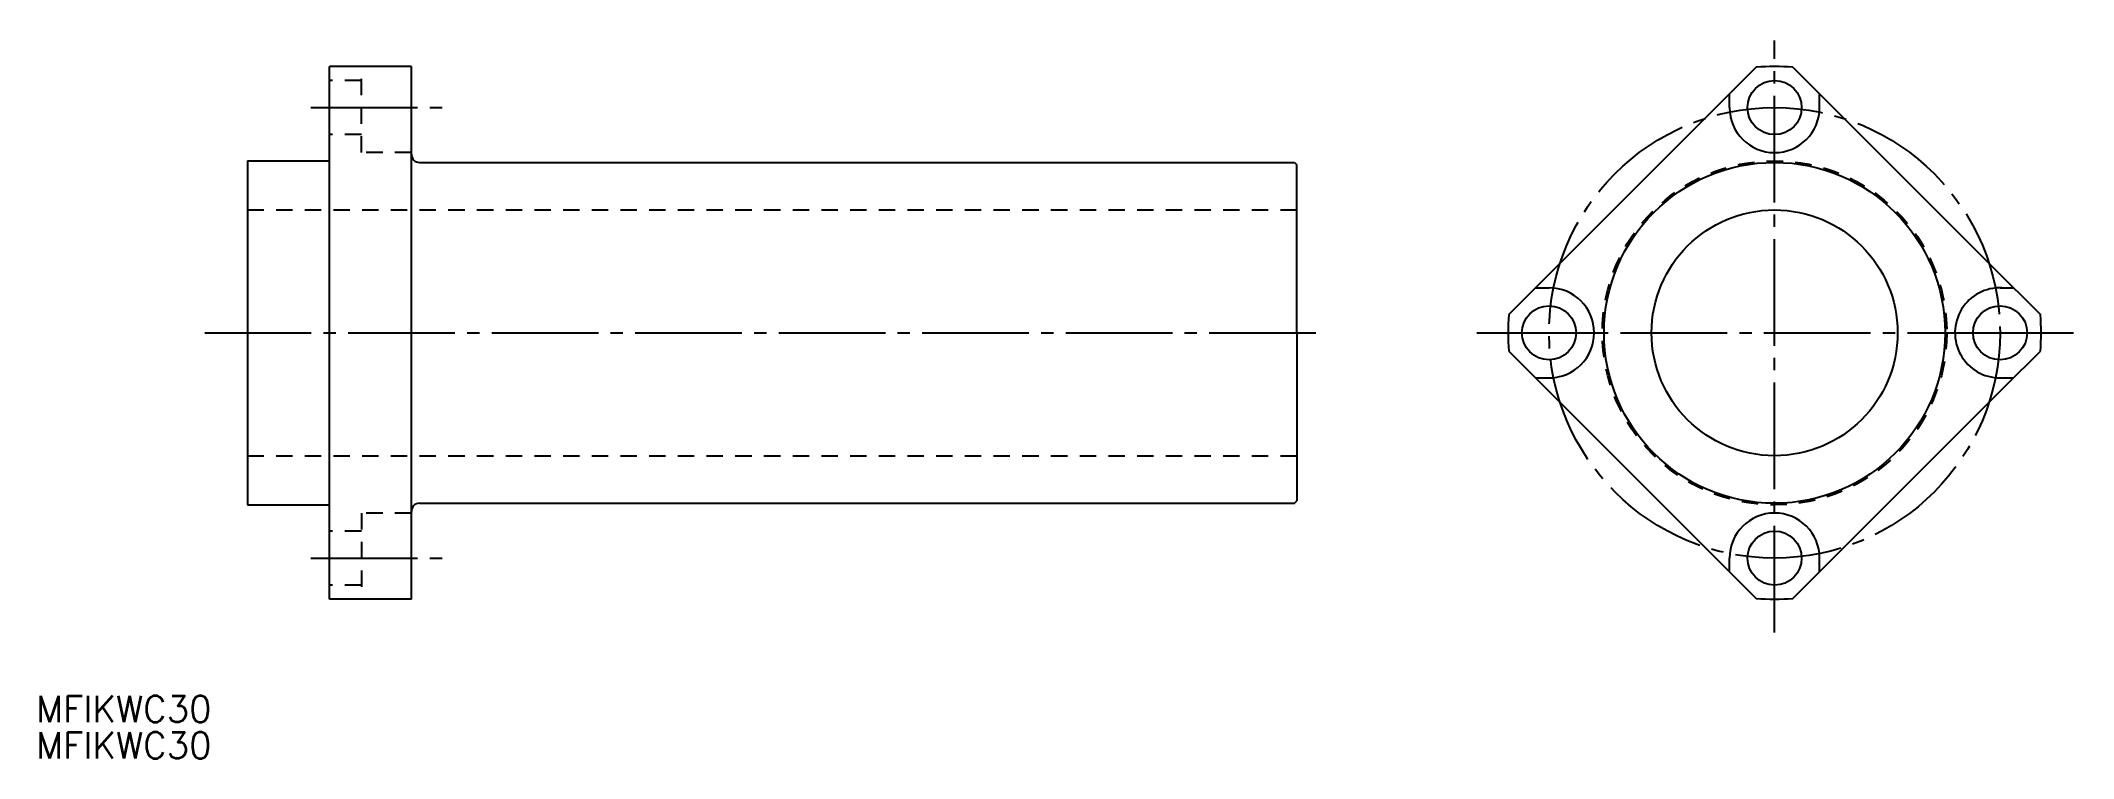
# Model space of a CAD drawing. Extents: x 80 to 328, y 139 to 226.
import ezdxf

# ---------------------------------------------------------------- set-up
doc = ezdxf.new("R2010")
doc.units = 0
doc.linetypes.add('CENTER', pattern=[17.5, 13, -1.5, 1.5, -1.5])
doc.linetypes.add('DASHED', pattern=[3.5, 2, -1.5])
doc.layers.get('0').update_dxf_attribs({"linetype": 'CONTINUOUS'})
doc.layers.add('CENTER', color=1, linetype='CENTER')
doc.layers.add('SIZE', color=7, linetype='CONTINUOUS')
doc.styles.get("Standard").update_dxf_attribs({"font": 'txt.shx', "bigfont": '@extfont2.shx'})

msp = doc.modelspace()

# ---------------------------------------------------------------- linework, layer by layer
at = {"color": 7, "linetype": 'CONTINUOUS'}
for p, q in [((125.27, 223.15), (115.27, 223.15)), ((115.27, 158.15), (115.27, 223.15)), ((125.27, 158.15), (125.27, 223.15)), ((289.28, 223.08), (259.09, 192.88)), ((293.74, 223.08), (318.09, 198.72)), ((286.01, 218.15), (286.01, 219.8)), ((297.01, 218.15), (297.01, 219.8)), ((105.27, 211.65), (115.27, 211.65)), ((105.27, 211.65), (105.27, 169.65)), ((126.27, 211.45), (232.97, 211.45)), ((232.97, 211.45), (233.27, 211.15)), ((233.27, 190.65), (233.27, 211.15)), ((318.09, 198.72), (323.93, 192.88)), ((262.36, 196.15), (264.01, 196.15)), ((319.01, 196.15), (320.66, 196.15)), ((233.27, 190.65), (233.27, 170.15)), ((259.09, 188.43), (289.28, 158.23)), ((319.65, 184.15), (323.93, 188.43)), ((262.36, 185.15), (264.01, 185.15)), ((293.74, 158.23), (319.65, 184.15)), ((319.01, 185.15), (320.66, 185.15)), ((105.27, 169.65), (115.27, 169.65)), ((126.27, 169.85), (232.97, 169.85)), ((232.97, 169.85), (233.27, 170.15)), ((286.01, 161.5), (286.01, 163.15)), ((297.01, 161.5), (297.01, 163.15)), ((125.27, 158.15), (115.27, 158.15))]:
    msp.add_line(p, q, dxfattribs=at)
at = {"color": 3, "linetype": 'DASHED'}
for p, q in [((119.17, 212.65), (119.17, 223.15)), ((119.17, 221.45), (115.27, 221.45)), ((119.17, 214.85), (115.27, 214.85)), ((125.27, 212.65), (119.17, 212.65)), ((105.27, 205.65), (233.27, 205.65)), ((105.27, 175.65), (233.27, 175.65)), ((119.17, 168.65), (119.17, 158.15)), ((125.27, 168.65), (119.17, 168.65)), ((119.17, 166.45), (115.27, 166.45)), ((119.17, 159.85), (115.27, 159.85))]:
    msp.add_line(p, q, dxfattribs=at)
at = {"color": 1, "linetype": 'CENTER'}
for p, q in [((257.88, 190.65), (270.2, 190.65)), ((309.1, 190.65), (310.91, 190.65)), ((310.91, 190.65), (318.73, 190.65)), ((312.26, 190.65), (319.23, 190.65)), ((318.73, 190.65), (324.01, 190.65)), ((318.73, 190.65), (327.61, 190.65)), ((319.01, 190.49), (319.01, 190.06))]:
    msp.add_line(p, q, dxfattribs=at)
at = {"color": 7, "linetype": 'CONTINUOUS'}
for centre, radius in [((291.51, 218.15), 3.3), ((291.51, 190.65), 15), ((264.01, 190.65), 3.3), ((319.01, 190.65), 3.3), ((291.51, 163.15), 3.3)]:
    msp.add_circle(centre, radius, dxfattribs=at)
at = {"color": 3, "linetype": 'DASHED'}
msp.add_circle((291.51, 190.65), 21, dxfattribs=at)
at = {"color": 7, "linetype": 'CONTINUOUS'}
for centre, radius, start, end in [((291.51, 191.15), 32, 86.0116, 93.9884), ((291.51, 218.15), 5.5, 180, 0), ((126.27, 212.45), 1, 180, 270), ((264.01, 190.65), 5.5, 270, 90), ((319.01, 190.65), 5.5, 87.6651, 270), ((291.01, 190.65), 32, 176.0116, 183.9884), ((292.01, 190.65), 32, 356.0116, 3.9884), ((126.27, 168.85), 1, 90, 180), ((291.51, 163.15), 5.5, 0, 180), ((291.51, 190.15), 32, 266.0116, 273.9884)]:
    msp.add_arc(centre, radius, start, end, dxfattribs=at)
at = {"layer": 'CENTER', "color": 1, "linetype": 'CENTER'}
for p, q in [((291.51, 154.08), (291.51, 226.32)), ((113.02, 218.15), (129.58, 218.15)), ((100.07, 190.65), (236.01, 190.65)), ((255.22, 190.65), (327.95, 190.65)), ((113.02, 163.15), (129.58, 163.15))]:
    msp.add_line(p, q, dxfattribs=at)
msp.add_circle((291.51, 190.65), 27.5, dxfattribs=at)
at = {"layer": 'SIZE', "color": 7, "linetype": 'CONTINUOUS'}
msp.add_circle((291.51, 190.65), 20.8, dxfattribs=at)

# ---------------------------------------------------------------- texts
at = {"color": 7, "linetype": 'CONTINUOUS'}
for p in [(79.51, 143.14), (79.51, 138.7)]:
    msp.add_text('MFIKWC30', height=3.2, dxfattribs=at).set_placement(p)

doc.saveas('drawing.dxf')
